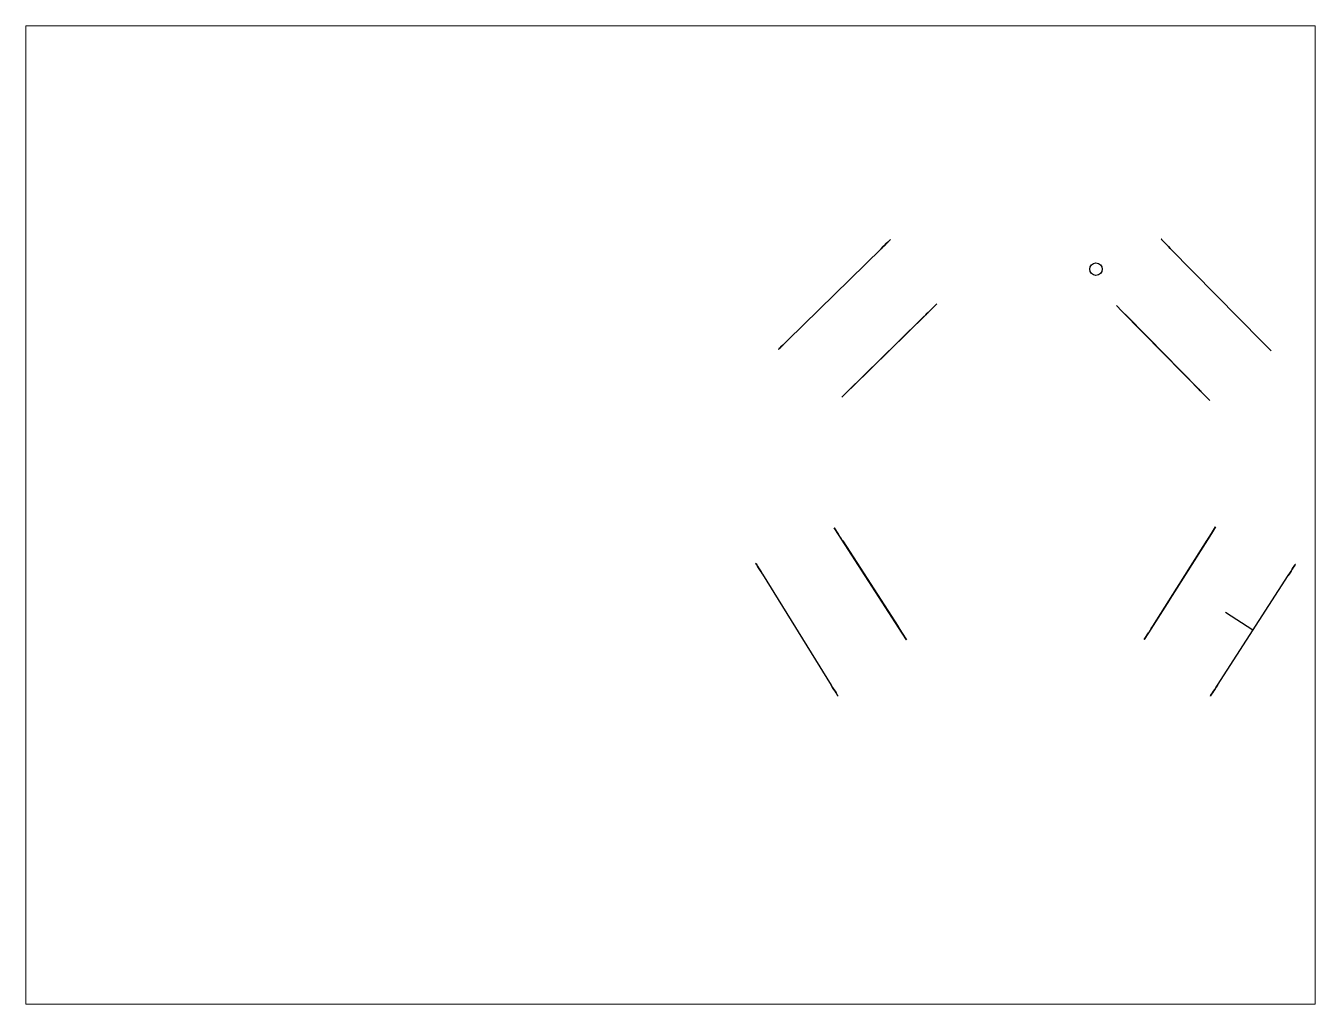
# Paper-space layout 'Layout2' of a CAD drawing. Header units: centimetres. Extents: x 26 to 231, y 20 to 176.
# The model-space entities are those that its viewports show. They can reach past a viewport. Long polylines and large blocks are cut down to what shows.
import ezdxf

# ---------------------------------------------------------------- set-up
doc = ezdxf.new("R2010")
doc.units = ezdxf.units.CM

msp = doc.modelspace()

# ---------------------------------------------------------------- linework, layer by layer
at = {"extrusion": (-0.700377, 0.713773, -1.13592e-16)}
for p, q in [((-5.51, 10.43, 9.923), (-9.079, 6.928, 9.923)), ((-5.51, 10.43, 8.923), (-9.079, 6.928, 8.923))]:
    msp.add_line(p, q, dxfattribs=at)
at = {"extrusion": (0.712821, 0.701346, -1.10548e-16)}
for p, q in [((9.069, 6.877, 9.923), (5.562, 10.441, 9.923)), ((9.069, 6.877, 8.923), (5.562, 10.441, 8.923))]:
    msp.add_line(p, q, dxfattribs=at)
at = {"extrusion": (0.700953, -0.713207, 3.06162e-16)}
for p, q in [((-3.587, 8.113, 12.227), (-6.797, 4.959, 12.227)), ((-6.583, 5.169, 12.127), (-3.801, 7.903, 12.127)), ((-6.583, 5.169, 11.827), (-3.801, 7.903, 11.827)), ((-4.657, 7.062, 6.927), (-3.587, 8.113, 6.927)), ((-3.373, 8.323, 11.577), (-3.587, 8.113, 11.727)), ((-3.587, 8.113, 6.927), (-3.373, 8.323, 6.927)), ((-3.587, 8.113, 11.727), (-3.587, 8.113, 11.727)), ((-3.587, 8.113, 11.727), (-3.587, 8.113, 12.227)), ((-3.373, 8.323, 6.927), (-3.373, 8.323, 11.577)), ((-5.727, 6.01, 6.577), (-4.657, 7.062, 6.577)), ((-4.657, 7.062, 6.577), (-4.657, 7.062, 6.927)), ((-5.727, 6.01, 6.927), (-6.797, 4.959, 6.927)), ((-5.727, 6.01, 6.577), (-5.727, 6.01, 6.927)), ((-7.011, 4.749, 11.577), (-6.797, 4.959, 11.727)), ((-6.797, 4.959, 6.927), (-7.011, 4.749, 6.927)), ((-6.797, 4.959, 11.727), (-6.797, 4.959, 12.227)), ((-7.011, 4.749, 6.927), (-7.011, 4.749, 11.577))]:
    msp.add_line(p, q, dxfattribs=at)
at = {"extrusion": (-0.713207, -0.700953, 3.06162e-16)}
for p, q in [((3.499, 8.256, 11.636), (3.709, 8.042, 11.786)), ((3.499, 8.256, 6.986), (3.499, 8.256, 11.636)), ((3.709, 8.042, 6.986), (3.499, 8.256, 6.986)), ((6.864, 4.833, 12.286), (3.709, 8.042, 12.286)), ((3.709, 8.042, 11.786), (3.709, 8.042, 12.286)), ((4.761, 6.972, 6.986), (3.709, 8.042, 6.986)), ((3.919, 7.828, 12.186), (6.653, 5.047, 12.186)), ((3.919, 7.828, 11.886), (6.653, 5.047, 11.886)), ((4.761, 6.972, 6.636), (4.761, 6.972, 6.986)), ((4.761, 6.972, 6.636), (5.812, 5.903, 6.636)), ((5.812, 5.903, 6.986), (6.863, 4.833, 6.986)), ((5.812, 5.903, 6.636), (5.812, 5.903, 6.986)), ((6.863, 4.833, 11.786), (6.863, 4.833, 11.786)), ((6.863, 4.833, 11.786), (6.864, 4.833, 12.286)), ((7.074, 4.619, 11.636), (6.863, 4.833, 11.786)), ((6.863, 4.833, 6.986), (7.074, 4.619, 6.986)), ((7.074, 4.619, 6.986), (7.074, 4.619, 11.636))]:
    msp.add_line(p, q, dxfattribs=at)
at = {"extrusion": (-0.840065, -0.542486, 3.06162e-16)}
for p, q in [((-7.303, -0.257, 11.587), (-7.14, -0.509, 11.737)), ((-7.303, -0.257, 6.937), (-7.303, -0.257, 11.587)), ((-7.14, -0.509, 6.937), (-7.303, -0.257, 6.937)), ((-4.699, -4.289, 12.237), (-7.14, -0.509, 12.237)), ((-7.14, -0.509, 11.737), (-7.14, -0.509, 12.237)), ((-6.326, -1.769, 6.937), (-7.14, -0.509, 6.937)), ((-6.977, -0.761, 12.137), (-4.862, -4.037, 12.137)), ((-6.977, -0.761, 11.837), (-4.862, -4.037, 11.837)), ((-6.326, -1.769, 6.587), (-6.326, -1.769, 6.937)), ((-6.326, -1.769, 6.587), (-5.513, -3.029, 6.587)), ((-5.513, -3.029, 6.937), (-4.699, -4.289, 6.937)), ((-5.513, -3.029, 6.587), (-5.513, -3.029, 6.937)), ((-4.699, -4.289, 11.737), (-4.699, -4.289, 11.737)), ((-4.699, -4.289, 11.737), (-4.699, -4.289, 12.237)), ((-4.536, -4.541, 11.587), (-4.699, -4.289, 11.737)), ((-4.699, -4.289, 6.937), (-4.536, -4.541, 6.937)), ((-4.536, -4.541, 6.937), (-4.536, -4.541, 11.587))]:
    msp.add_line(p, q, dxfattribs=at)
at = {"extrusion": (0.844559, -0.535462, 3.06162e-16)}
for p, q in [((7.135, -0.476, 12.236), (4.726, -4.276, 12.236)), ((6.332, -1.742, 6.936), (7.135, -0.476, 6.936)), ((7.296, -0.222, 11.586), (7.135, -0.476, 11.736)), ((7.135, -0.476, 6.936), (7.296, -0.222, 6.936)), ((7.135, -0.476, 11.736), (7.135, -0.476, 11.736)), ((7.135, -0.476, 11.736), (7.135, -0.476, 12.236)), ((7.296, -0.222, 6.936), (7.296, -0.222, 11.586)), ((4.887, -4.023, 12.136), (6.975, -0.729, 12.136)), ((4.887, -4.023, 11.836), (6.975, -0.729, 11.836)), ((5.529, -3.009, 6.586), (6.332, -1.742, 6.586)), ((6.332, -1.742, 6.586), (6.332, -1.742, 6.936)), ((5.529, -3.009, 6.936), (4.726, -4.276, 6.936)), ((5.529, -3.009, 6.586), (5.529, -3.009, 6.936)), ((4.565, -4.53, 11.586), (4.726, -4.276, 11.736)), ((4.726, -4.276, 6.936), (4.565, -4.53, 6.936)), ((4.726, -4.276, 11.736), (4.726, -4.276, 12.236)), ((4.565, -4.53, 6.936), (4.565, -4.53, 11.586))]:
    msp.add_line(p, q, dxfattribs=at)
at = {"extrusion": (-0.849832, -0.527054, 1.90323e-16)}
for p, q in [((-10.056, -2.029, 9.923), (-7.421, -6.278, 9.923)), ((-10.056, -2.029, 8.923), (-7.421, -6.278, 8.923))]:
    msp.add_line(p, q, dxfattribs=at)
at = {"extrusion": (0.840042, -0.542521, 1.94112e-16)}
for p, q in [((7.368, -6.277, 9.923), (10.08, -2.076, 9.923)), ((7.368, -6.277, 8.923), (10.08, -2.076, 8.923))]:
    msp.add_line(p, q, dxfattribs=at)
msp.add_line((8.721, -4.175, 7.173), (7.671, -3.497, 7.173))
msp.add_circle((2.715, 9.647, 6.928), 0.24)
at = {"extrusion": (-0.700377, 0.713773, -1.13592e-16)}
for centre, start, end in [((-3.372, 9.423, 11.304), 90, 270), ((1.628, 9.423, 11.304), 270, 90)]:
    msp.add_arc(centre, 0.5, start, end, dxfattribs=at)
at = {"extrusion": (0.712821, 0.701346, -1.10548e-16)}
for centre, start, end in [((3.541, 9.423, 11.287), 270, 90), ((-1.459, 9.423, 11.287), 90, 270)]:
    msp.add_arc(centre, 0.5, start, end, dxfattribs=at)
at = {"extrusion": (0.700953, -0.713207, 3.06162e-16)}
for centre, start, end in [((2.829, 11.977, -8.301), 270, 90), ((-1.071, 11.977, -8.301), 90, 270)]:
    msp.add_arc(centre, 0.15, start, end, dxfattribs=at)
at = {"extrusion": (-0.713207, -0.700953, 3.06162e-16)}
for centre, start, end in [((-2.836, 12.036, -8.283), 90, 270), ((1.064, 12.036, -8.282), 270, 90)]:
    msp.add_arc(centre, 0.15, start, end, dxfattribs=at)
at = {"extrusion": (-0.840065, -0.542486, 3.06162e-16)}
for centre, start, end in [((-3.146, 11.987, 6.274), 90, 270), ((0.754, 11.987, 6.274), 270, 90)]:
    msp.add_arc(centre, 0.15, start, end, dxfattribs=at)
at = {"extrusion": (0.844559, -0.535462, 3.06162e-16)}
for centre, start, end in [((3.119, 11.986, 6.281), 270, 90), ((-0.781, 11.986, 6.281), 90, 270)]:
    msp.add_arc(centre, 0.15, start, end, dxfattribs=at)
at = {"extrusion": (-0.849832, -0.527054, 1.90323e-16)}
for centre, start, end in [((-3.575, 9.423, 9.615), 90, 270), ((1.425, 9.423, 9.615), 270, 90)]:
    msp.add_arc(centre, 0.5, start, end, dxfattribs=at)
at = {"extrusion": (0.840042, -0.542521, 1.94112e-16)}
for centre, start, end in [((3.724, 9.423, 9.594), 270, 90), ((-1.276, 9.423, 9.594), 90, 270)]:
    msp.add_arc(centre, 0.5, start, end, dxfattribs=at)

psp = doc.layouts.new('Layout2')

# ---------------------------------------------------------------- viewports
at = {"layer": '0', "view_target_point": (-12.751, 1.402)}
psp.add_viewport(center=(128.5, 97.5), size=(205.6, 156), view_center_point=(-0.823, -1.168), view_height=37.45736, dxfattribs=at)

doc.saveas('drawing.dxf')
